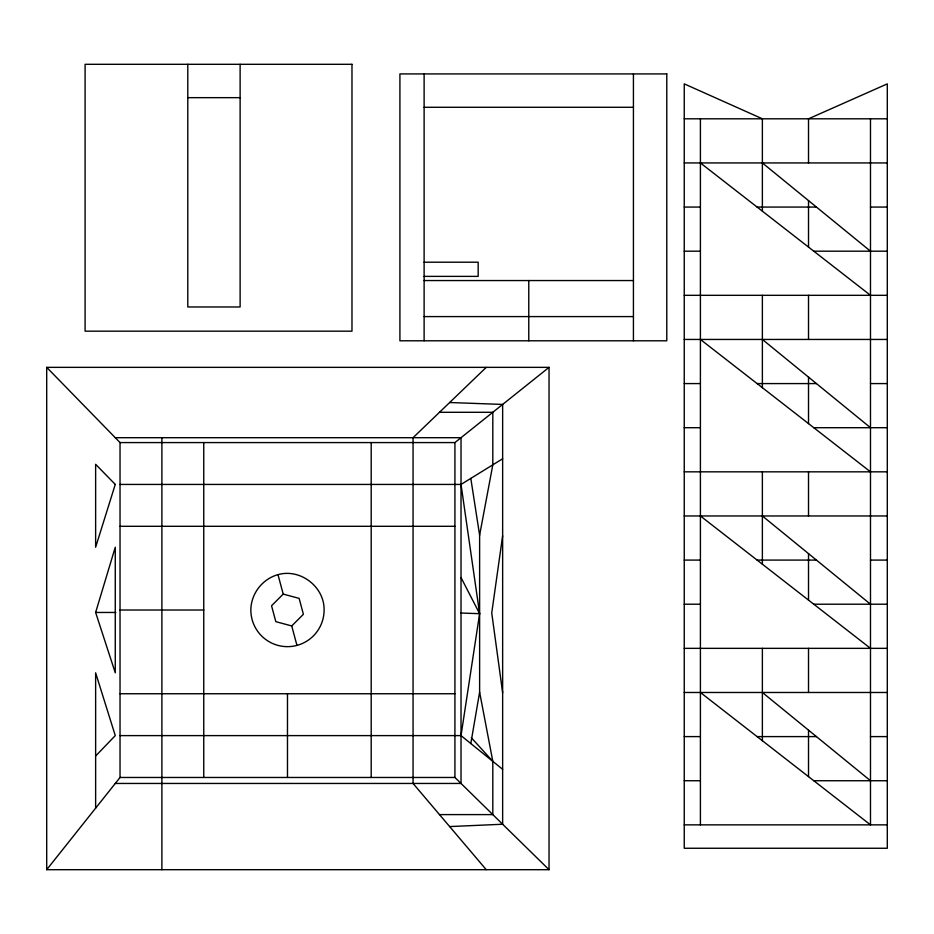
<?xml version="1.0" encoding="UTF-8"?>
<svg xmlns="http://www.w3.org/2000/svg" width="934" height="934" viewBox="0 0 934 934"><rect width="100%" height="100%" fill="white"/><g stroke="black" fill="none" stroke-linecap="round" stroke-linejoin="round"><path stroke-width="1.4" d="M502.644 535.777L491.739 612.984L502.644 692.759M502.644 769.312L461.022 735.607L479.621 613.685L461.022 484.431L502.644 458.769M470.806 743.534L479.621 692.176L479.621 535.194L470.806 478.406M479.621 535.194L492.813 464.828L492.813 412.291L439.494 412.291M95.63 612.459L115.267 547.231L115.267 672.819L95.63 612.459L115.828 612.459M46.7 869.694L120.031 777.473L120.031 442.576L46.7 367.354L549.04 367.354L549.04 869.694L46.7 869.694L46.7 367.354M95.63 756.026L115.267 735.607L95.63 672.819L95.63 808.144M277.993 574.644C300.293 568.222 324.53 586.821 324.098 610.019A36.624 36.624 0 0 1 287.474 646.655A36.624 36.624 0 0 1 250.849 610.019C250.931 593.826 262.372 578.917 277.993 574.644L283.212 594.106L271.549 605.757L275.822 621.67L291.735 625.943L296.954 645.406M291.735 625.943L303.398 614.292L299.125 598.367L283.212 594.106M486.252 367.354L413.062 437.696L413.062 783.451L486.252 869.694M120.031 442.576L454.916 442.576L549.04 367.354M449.651 826.578L502.644 824.232L502.644 404.434L449.651 402.519M187.792 97.661L240.12 97.661M424.118 107.282L633.427 107.282M684.248 118.805L887.3 118.805M684.248 162.936L887.3 162.936M684.248 207.068L700.407 207.068M757.1 207.068L816.433 207.068M870.488 207.068L887.3 207.068M684.248 251.188L700.407 251.188M813.794 251.188L887.3 251.188M424.118 262.209L478.173 262.209L478.173 276.382L424.118 276.382M424.118 280.55L633.427 280.55M684.248 295.319L887.3 295.319M424.118 316.591L633.427 316.591M684.248 339.451L887.3 339.451M684.248 383.582L700.407 383.582M757.1 383.582L816.433 383.582M870.488 383.582L887.3 383.582M684.248 427.702L700.407 427.702M813.794 427.702L887.3 427.702M115.267 437.696L461.022 437.696L461.022 783.451L115.267 783.451M684.248 471.833L887.3 471.833M120.031 484.431L461.022 484.431M684.248 515.965L887.3 515.965M120.031 526.297L454.916 526.297M684.248 560.085L700.407 560.085M757.1 560.085L816.433 560.085M870.488 560.085L887.3 560.085M684.248 604.216L700.407 604.216M813.794 604.216L887.3 604.216M120.031 610.019L203.752 610.019M684.248 648.348L887.3 648.348M684.248 692.479L887.3 692.479M120.031 693.74L454.916 693.74M120.031 735.607L461.022 735.607M684.248 736.599L700.407 736.599M757.1 736.599L816.433 736.599M870.488 736.599L887.3 736.599M120.031 777.473L454.916 777.473L549.04 869.694M684.248 780.731L700.407 780.731M813.794 780.731L887.3 780.731M439.494 814.6L492.813 814.6L492.813 761.35L479.621 692.176M684.248 824.862L887.3 824.862M460.941 613.031L479.621 613.685L460.987 577.492M700.407 162.936L870.488 295.319M700.407 339.451L870.488 471.833M700.407 515.965L870.488 648.348M700.407 692.479L870.488 824.862L870.488 118.805M762.377 162.936L870.488 251.188M762.377 339.451L870.488 427.702M762.377 515.965L870.488 604.216M762.377 692.479L870.488 780.731M471.32 737.743L492.813 761.35M808.517 162.936L808.517 118.805L887.3 83.873L887.3 848.259L684.248 848.259L684.248 83.873L762.377 118.805L762.377 211.166M808.517 200.612L808.517 247.09M808.517 295.319L808.517 339.451M808.517 377.114L808.517 423.604M808.517 471.833L808.517 515.965M808.517 553.629L808.517 600.118M808.517 648.348L808.517 692.479M808.517 730.143L808.517 776.621M762.377 295.319L762.377 387.68M762.377 471.833L762.377 564.194M762.377 648.348L762.377 740.709M700.407 118.805L700.407 824.862M633.427 73.926L633.427 340.793M528.772 280.55L528.772 340.793M454.916 442.576L454.916 777.473M424.118 73.926L424.118 340.793M371.195 442.576L371.195 777.473M287.474 693.74L287.474 777.473M240.12 64.306L240.12 306.971L187.792 306.971L187.792 64.306M203.752 442.576L203.752 777.473M161.886 437.696L161.886 869.694M115.267 484.431L95.63 547.231L95.63 464.291L115.267 484.431M351.978 64.306L85.099 64.306L85.099 331.173L351.978 331.173L351.978 64.306M666.783 73.926L399.915 73.926L399.915 340.793L666.783 340.793L666.783 73.926"/></g></svg>
